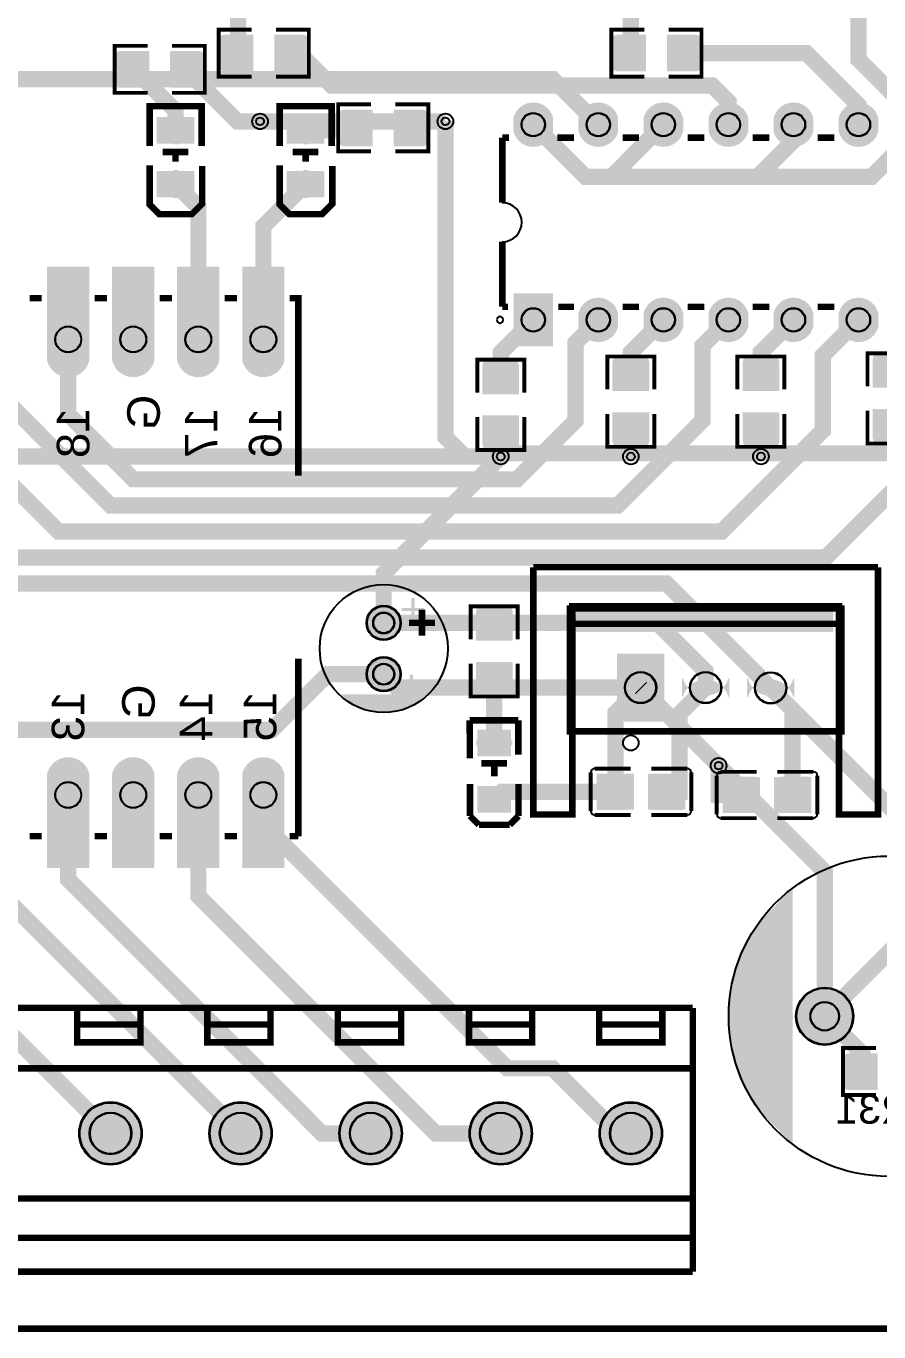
# Model space of a CAD drawing. Extents: x 165 to 5832, y -705 to 3005.
# Drawn here: x 3570 to 4881, y -705 to 1301 of the extents above; entities that cross this region are included whole.
import ezdxf

# ---------------------------------------------------------------- set-up
doc = ezdxf.new("R2010")
doc.units = 9
for name, color, linetype, true_color in [('BoardOutLine', 7, 'Continuous', 0xff00ff), ('BottomLayer', 7, 'Continuous', 0x0000ff), ('BottomPasteMaskLayer', 7, 'Continuous', 0x800000), ('BottomSilkLayer', 7, 'Continuous', 0x66cc33), ('BottomSolderMaskLayer', 7, 'Continuous', 0xaa00ff), ('Document', 7, 'Continuous', 0xffffff), ('Hole', 7, 'Continuous', 0x222222), ('Multi-Layer', 7, 'Continuous', 0xc0c0c0), ('TopLayer', 7, 'Continuous', 0xff0000), ('TopPasteMaskLayer', 7, 'Continuous', 0x808080), ('TopSilkLayer', 7, 'Continuous', 0xffcc00), ('TopSolderMaskLayer', 7, 'Continuous', 0x800080)]:
    doc.layers.add(name, color=color, linetype=linetype, true_color=true_color)
doc.styles.get("Standard").update_dxf_attribs({"font": 'arial.ttf'})

msp = doc.modelspace()

# ---------------------------------------------------------------- hatches: boundary and pattern name
at = {"layer": 'BottomLayer'}
msp.add_hatch(color=256, dxfattribs=at).paths.add_polyline_path([(4878.6, -332.1), (4878.6, -277.9), (4834, -277.9), (4834, -332.1)])
at = {"layer": 'BottomPasteMaskLayer'}
msp.add_hatch(color=256, dxfattribs=at).paths.add_polyline_path([(4877.9, -330.2), (4877.9, -313.7), (4860.4, -313.7), (4860.4, -295.9), (4877.7, -295.9), (4877.9, -279.8), (4875.9, -277.8), (4830.7, -277.8), (4828.7, -279.8), (4828.7, -330.2), (4830.7, -332.2), (4875.9, -332.2)])
at = {"layer": 'BottomSolderMaskLayer'}
for points in [[(4380.5, 1139.8, -0.785398), (4319.5, 1139.8), (4319.5, 1160.2, -0.785398), (4380.5, 1160.2)], [(4480.5, 1139.8, -0.785398), (4419.5, 1139.8), (4419.5, 1160.2, -0.785398), (4480.5, 1160.2)], [(4580.5, 1139.8, -0.785398), (4519.5, 1139.8), (4519.5, 1160.2, -0.785398), (4580.5, 1160.2)], [(4680.5, 1139.8, -0.785398), (4619.5, 1139.8), (4619.5, 1160.2, -0.785398), (4680.5, 1160.2)], [(4780.5, 1139.8, -0.785398), (4719.5, 1139.8), (4719.5, 1160.2, -0.785398), (4780.5, 1160.2)], [(4880.5, 1139.8, -0.785398), (4819.5, 1139.8), (4819.5, 1160.2, -0.785398), (4880.5, 1160.2)], [(4319.7, 809.3), (4319.7, 890.7), (4380.3, 890.7), (4380.3, 809.3)], [(4480.5, 839.8, -0.785398), (4419.5, 839.8), (4419.5, 860.2, -0.785398), (4480.5, 860.2)], [(4580.5, 839.8, -0.785398), (4519.5, 839.8), (4519.5, 860.2, -0.785398), (4580.5, 860.2)], [(4680.5, 839.8, -0.785398), (4619.5, 839.8), (4619.5, 860.2, -0.785398), (4680.5, 860.2)], [(4780.5, 839.8, -0.785398), (4719.5, 839.8), (4719.5, 860.2, -0.785398), (4780.5, 860.2)], [(4880.5, 839.8, -0.785398), (4819.5, 839.8), (4819.5, 860.2, -0.785398), (4880.5, 860.2)], [(3667.5, 787.5, -0.785398), (3602.5, 787.5), (3602.5, 852.5, -0.785398), (3667.5, 852.5)], [(3767.5, 787.5, -0.785398), (3702.5, 787.5), (3702.5, 852.5, -0.785398), (3767.5, 852.5)], [(3867.5, 787.5, -0.785398), (3802.5, 787.5), (3802.5, 852.5, -0.785398), (3867.5, 852.5)], [(3967.5, 787.5, -0.785398), (3902.5, 787.5), (3902.5, 852.5, -0.785398), (3967.5, 852.5)], [(4093.4, 384.4, 1), (4146.6, 384.4, 1)], [(4093.4, 305.6, 1), (4146.6, 305.6, 1)], [(4478.6, 337.2), (4551.4, 337.2), (4551.4, 232.8), (4478.6, 232.8)], [(4651.4, 301.1, -0.785398), (4578.6, 301.1), (4578.6, 268.9, -0.785398), (4651.4, 268.9)], [(4751.4, 300.7, -0.785398), (4678.6, 300.7), (4678.6, 268.6, -0.785398), (4751.4, 268.6)], [(3667.5, 87.5, -0.785398), (3602.5, 87.5), (3602.5, 152.5, -0.785398), (3667.5, 152.5)], [(3767.5, 87.5, -0.785398), (3702.5, 87.5), (3702.5, 152.5, -0.785398), (3767.5, 152.5)], [(3867.5, 87.5, -0.785398), (3802.5, 87.5), (3802.5, 152.5, -0.785398), (3867.5, 152.5)], [(3967.5, 87.5, -0.785398), (3902.5, 87.5), (3902.5, 152.5, -0.785398), (3967.5, 152.5)], [(4753.9, -220, 1), (4842.4, -220, 1)], [(4879.6, -333.1), (4879.6, -276.9), (4833, -276.9), (4833, -333.1)], [(3651.8, -400, 1), (3748.2, -400, 1)], [(3851.8, -400, 1), (3948.2, -400, 1)], [(4051.8, -400, 1), (4148.2, -400, 1)], [(4251.8, -400, 1), (4348.2, -400, 1)], [(4451.8, -400, 1), (4548.2, -400, 1)]]:
    msp.add_hatch(color=256, dxfattribs=at).paths.add_polyline_path(points)
at = {"layer": 'Document'}
for points in [[(3821.9, 1137), (3778.6, 1137), (3778.6, 1144.9), (3821.9, 1144.9)], [(3797.7, 1119.5), (3797.7, 1162.8), (3805.5, 1162.8), (3805.5, 1119.5)], [(4021.9, 1137), (3978.6, 1137), (3978.6, 1144.9), (4021.9, 1144.9)], [(3997.7, 1119.5), (3997.7, 1162.8), (4005.5, 1162.8), (4005.5, 1119.5)], [(3804.3, 1080.5), (3804.3, 1037.2), (3796.4, 1037.2), (3796.4, 1080.5)], [(4004.3, 1080.5), (4004.3, 1037.2), (3996.4, 1037.2), (3996.4, 1080.5)], [(4167.5, 422.5), (4167.5, 387.5), (4162.5, 387.5), (4162.5, 422.5)], [(4147.5, 407.5), (4182.5, 407.5), (4182.5, 402.5), (4147.5, 402.5)], [(4415.8, 403.3), (4415.8, 370.2), (4811.5, 370.2), (4811.5, 403.3)], [(4165, 305), (4165, 270), (4160, 270), (4160, 305)], [(4293.7, 181.7), (4293.7, 221.1), (4287.8, 221.1), (4287.8, 181.7)], [(4262.5, 196.1), (4262.5, 203.9), (4317.6, 203.9), (4317.6, 196.1)], [(4290, 93.7), (4290, 133.1), (4284.1, 133.1), (4284.1, 93.7)]]:
    msp.add_hatch(color=256, dxfattribs=at).paths.add_polyline_path(points)
at = {"layer": 'Multi-Layer'}
for points in [[(4379.5, 1140.2, -0.785398), (4320.5, 1140.2), (4320.5, 1159.8, -0.785398), (4379.5, 1159.8)], [(4479.5, 1140.2, -0.785398), (4420.5, 1140.2), (4420.5, 1159.8, -0.785398), (4479.5, 1159.8)], [(4579.5, 1140.2, -0.785398), (4520.5, 1140.2), (4520.5, 1159.8, -0.785398), (4579.5, 1159.8)], [(4679.5, 1140.2, -0.785398), (4620.5, 1140.2), (4620.5, 1159.8, -0.785398), (4679.5, 1159.8)], [(4779.5, 1140.2, -0.785398), (4720.5, 1140.2), (4720.5, 1159.8, -0.785398), (4779.5, 1159.8)], [(4879.5, 1140.2, -0.785398), (4820.5, 1140.2), (4820.5, 1159.8, -0.785398), (4879.5, 1159.8)], [(4320.5, 810.6), (4320.5, 889.4), (4379.5, 889.4), (4379.5, 810.6)], [(4479.5, 840.2, -0.785398), (4420.5, 840.2), (4420.5, 859.8, -0.785398), (4479.5, 859.8)], [(4579.5, 840.2, -0.785398), (4520.5, 840.2), (4520.5, 859.8, -0.785398), (4579.5, 859.8)], [(4679.5, 840.2, -0.785398), (4620.5, 840.2), (4620.5, 859.8, -0.785398), (4679.5, 859.8)], [(4779.5, 840.2, -0.785398), (4720.5, 840.2), (4720.5, 859.8, -0.785398), (4779.5, 859.8)], [(4879.5, 840.2, -0.785398), (4820.5, 840.2), (4820.5, 859.8, -0.785398), (4879.5, 859.8)], [(3666.5, 788.5, -0.785398), (3603.5, 788.5), (3603.5, 851.5, -0.785398), (3666.5, 851.5)], [(3766.5, 788.5, -0.785398), (3703.5, 788.5), (3703.5, 851.5, -0.785398), (3766.5, 851.5)], [(3866.5, 788.5, -0.785398), (3803.5, 788.5), (3803.5, 851.5, -0.785398), (3866.5, 851.5)], [(3966.5, 788.5, -0.785398), (3903.5, 788.5), (3903.5, 851.5, -0.785398), (3966.5, 851.5)], [(4094.4, 384.4, 1), (4145.6, 384.4, 1)], [(4094.4, 305.6, 1), (4145.6, 305.6, 1)], [(4479.6, 336.2), (4550.4, 336.2), (4550.4, 233.8), (4479.6, 233.8)], [(4650.4, 300.7, -0.785398), (4579.6, 300.7), (4579.6, 269.3, -0.785398), (4650.4, 269.3)], [(4750.4, 300.4, -0.785398), (4679.6, 300.4), (4679.6, 268.9, -0.785398), (4750.4, 268.9)], [(3666.5, 88.5, -0.785398), (3603.5, 88.5), (3603.5, 151.5, -0.785398), (3666.5, 151.5)], [(3766.5, 88.5, -0.785398), (3703.5, 88.5), (3703.5, 151.5, -0.785398), (3766.5, 151.5)], [(3866.5, 88.5, -0.785398), (3803.5, 88.5), (3803.5, 151.5, -0.785398), (3866.5, 151.5)], [(3966.5, 88.5, -0.785398), (3903.5, 88.5), (3903.5, 151.5, -0.785398), (3966.5, 151.5)], [(4754.8, -220, 1), (4841.5, -220, 1)], [(3652.8, -400, 1), (3747.2, -400, 1)], [(3852.8, -400, 1), (3947.2, -400, 1)], [(4052.8, -400, 1), (4147.2, -400, 1)], [(4252.8, -400, 1), (4347.2, -400, 1)], [(4452.8, -400, 1), (4547.2, -400, 1)]]:
    msp.add_hatch(color=256, dxfattribs=at).paths.add_polyline_path(points)
at = {"layer": 'TopLayer'}
for points in [[(3918.6, 1287.1), (3918.6, 1232.9), (3874, 1232.9), (3874, 1287.1)], [(3952.7, 1287.1), (3952.7, 1232.9), (3997.3, 1232.9), (3997.3, 1287.1)], [(4522.3, 1287.1), (4522.3, 1232.9), (4477.7, 1232.9), (4477.7, 1287.1)], [(4556.4, 1287.1), (4556.4, 1232.9), (4601, 1232.9), (4601, 1287.1)], [(3758.6, 1207.9), (3758.6, 1262.1), (3714, 1262.1), (3714, 1207.9)], [(3792.7, 1207.9), (3792.7, 1262.1), (3837.3, 1262.1), (3837.3, 1207.9)], [(4102.3, 1117.9), (4102.3, 1172.1), (4057.7, 1172.1), (4057.7, 1117.9)], [(4136.4, 1117.9), (4136.4, 1172.1), (4181, 1172.1), (4181, 1117.9)], [(3827.6, 1161), (3827.6, 1121.7), (3772.4, 1121.7), (3772.4, 1161)], [(4027.6, 1161), (4027.6, 1121.7), (3972.4, 1121.7), (3972.4, 1161)], [(3827.6, 1078.3), (3827.6, 1039), (3772.4, 1039), (3772.4, 1078.3)], [(4027.6, 1078.3), (4027.6, 1039), (3972.4, 1039), (3972.4, 1078.3)], [(3603.5, 802), (3603.5, 928), (3666.5, 928), (3666.5, 802)], [(3703.5, 802), (3703.5, 928), (3766.5, 928), (3766.5, 802)], [(3803.5, 802), (3803.5, 928), (3866.5, 928), (3866.5, 802)], [(3903.5, 802), (3903.5, 928), (3966.5, 928), (3966.5, 802)], [(4527.1, 741.4), (4472.9, 741.4), (4472.9, 786), (4527.1, 786)], [(4727.1, 741.4), (4672.9, 741.4), (4672.9, 786), (4727.1, 786)], [(4927.1, 746.4), (4872.9, 746.4), (4872.9, 791), (4927.1, 791)], [(4327.1, 736.4), (4272.9, 736.4), (4272.9, 781), (4327.1, 781)], [(4327.1, 702.3), (4272.9, 702.3), (4272.9, 657.7), (4327.1, 657.7)], [(4527.1, 707.3), (4472.9, 707.3), (4472.9, 662.7), (4527.1, 662.7)], [(4727.1, 707.3), (4672.9, 707.3), (4672.9, 662.7), (4727.1, 662.7)], [(4927.1, 712.3), (4872.9, 712.3), (4872.9, 667.7), (4927.1, 667.7)], [(4317.1, 357.7), (4262.9, 357.7), (4262.9, 402.3), (4317.1, 402.3)], [(4317.1, 323.6), (4262.9, 323.6), (4262.9, 279), (4317.1, 279)], [(4314.6, 219.7), (4314.6, 180.3), (4265.4, 180.3), (4265.4, 219.7)], [(4504, 151.6), (4504, 98.4), (4448.5, 98.4), (4448.5, 151.6)], [(4527.2, 151.6), (4527.2, 98.4), (4582.8, 98.4), (4582.8, 151.6)], [(4697.8, 93.4), (4697.8, 146.6), (4642.2, 146.6), (4642.2, 93.4)], [(4721, 93.4), (4721, 146.6), (4776.5, 146.6), (4776.5, 93.4)], [(3603.5, 12), (3603.5, 138), (3666.5, 138), (3666.5, 12)], [(3703.5, 12), (3703.5, 138), (3766.5, 138), (3766.5, 12)], [(3803.5, 12), (3803.5, 138), (3866.5, 138), (3866.5, 12)], [(3903.5, 12), (3903.5, 138), (3966.5, 138), (3966.5, 12)], [(4314.6, 133.1), (4314.6, 93.7), (4265.4, 93.7), (4265.4, 133.1)]]:
    msp.add_hatch(color=256, dxfattribs=at).paths.add_polyline_path(points)
at = {"layer": 'TopPasteMaskLayer'}
for points in [[(3917.9, 1285.2), (3917.9, 1268.7), (3900.4, 1268.7), (3900.4, 1250.9), (3917.7, 1250.9), (3917.9, 1234.8), (3915.9, 1232.8), (3870.7, 1232.8), (3868.7, 1234.8), (3868.7, 1285.2), (3870.7, 1287.2), (3915.9, 1287.2)], [(4002.6, 1285.2), (4002.6, 1234.8), (4000.6, 1232.8), (3955.3, 1232.8), (3953.3, 1234.8), (3953.1, 1250.9), (3970.9, 1250.9), (3970.9, 1268.7), (3953.5, 1268.7), (3953.3, 1285.2), (3955.3, 1287.2), (4000.6, 1287.2)], [(4521.7, 1285.2), (4521.7, 1268.7), (4504.1, 1268.7), (4504.1, 1250.9), (4521.5, 1250.9), (4521.7, 1234.8), (4519.7, 1232.8), (4474.4, 1232.8), (4472.4, 1234.8), (4472.4, 1285.2), (4474.4, 1287.2), (4519.7, 1287.2)], [(4606.3, 1285.2), (4606.3, 1234.8), (4604.3, 1232.8), (4559.1, 1232.8), (4557.1, 1234.8), (4556.9, 1250.9), (4574.6, 1250.9), (4574.6, 1268.7), (4557.3, 1268.7), (4557.1, 1285.2), (4559.1, 1287.2), (4604.3, 1287.2)], [(3708.7, 1209.8), (3708.7, 1260.2), (3710.7, 1262.2), (3755.9, 1262.2), (3757.9, 1260.2), (3758.1, 1244.1), (3740.4, 1244.1), (3740.4, 1226.3), (3757.7, 1226.3), (3757.9, 1209.8), (3755.9, 1207.8), (3710.7, 1207.8)], [(3793.3, 1209.8), (3793.3, 1226.3), (3810.9, 1226.3), (3810.9, 1244.1), (3793.5, 1244.1), (3793.3, 1260.2), (3795.3, 1262.2), (3840.6, 1262.2), (3842.6, 1260.2), (3842.6, 1209.8), (3840.6, 1207.8), (3795.3, 1207.8)], [(4052.4, 1119.8), (4052.4, 1170.2), (4054.4, 1172.2), (4099.7, 1172.2), (4101.7, 1170.2), (4101.9, 1154.1), (4084.1, 1154.1), (4084.1, 1136.3), (4101.5, 1136.3), (4101.7, 1119.8), (4099.7, 1117.8), (4054.4, 1117.8)], [(4137.1, 1119.8), (4137.1, 1136.3), (4154.6, 1136.3), (4154.6, 1154.1), (4137.3, 1154.1), (4137.1, 1170.2), (4139.1, 1172.2), (4184.3, 1172.2), (4186.3, 1170.2), (4186.3, 1119.8), (4184.3, 1117.8), (4139.1, 1117.8)], [(3827.6, 1161), (3827.6, 1121.7), (3772.4, 1121.7), (3772.4, 1161)], [(4027.6, 1161), (4027.6, 1121.7), (3972.4, 1121.7), (3972.4, 1161)], [(3827.6, 1078.3), (3827.6, 1039), (3772.4, 1039), (3772.4, 1078.3)], [(4027.6, 1078.3), (4027.6, 1039), (3972.4, 1039), (3972.4, 1078.3)], [(3603.5, 802), (3603.5, 928), (3666.5, 928), (3666.5, 802)], [(3703.5, 802), (3703.5, 928), (3766.5, 928), (3766.5, 802)], [(3803.5, 802), (3803.5, 928), (3866.5, 928), (3866.5, 802)], [(3903.5, 802), (3903.5, 928), (3966.5, 928), (3966.5, 802)], [(4325.2, 737.1), (4308.7, 737.1), (4308.7, 754.6), (4290.9, 754.6), (4290.9, 737.3), (4274.8, 737.1), (4272.8, 739.1), (4272.8, 784.3), (4274.8, 786.3), (4325.2, 786.3), (4327.2, 784.3), (4327.2, 739.1)], [(4525.2, 742.1), (4508.7, 742.1), (4508.7, 759.6), (4490.9, 759.6), (4490.9, 742.3), (4474.8, 742.1), (4472.8, 744.1), (4472.8, 789.3), (4474.8, 791.3), (4525.2, 791.3), (4527.2, 789.3), (4527.2, 744.1)], [(4725.2, 742.1), (4708.7, 742.1), (4708.7, 759.6), (4690.9, 759.6), (4690.9, 742.3), (4674.8, 742.1), (4672.8, 744.1), (4672.8, 789.3), (4674.8, 791.3), (4725.2, 791.3), (4727.2, 789.3), (4727.2, 744.1)], [(4925.2, 747.1), (4908.7, 747.1), (4908.7, 764.6), (4890.9, 764.6), (4890.9, 747.3), (4874.8, 747.1), (4872.8, 749.1), (4872.8, 794.3), (4874.8, 796.3), (4925.2, 796.3), (4927.2, 794.3), (4927.2, 749.1)], [(4525.2, 657.4), (4474.8, 657.4), (4472.8, 659.4), (4472.8, 704.7), (4474.8, 706.7), (4490.9, 706.9), (4490.9, 689.1), (4508.7, 689.1), (4508.7, 706.5), (4525.2, 706.7), (4527.2, 704.7), (4527.2, 659.4)], [(4725.2, 657.4), (4674.8, 657.4), (4672.8, 659.4), (4672.8, 704.7), (4674.8, 706.7), (4690.9, 706.9), (4690.9, 689.1), (4708.7, 689.1), (4708.7, 706.5), (4725.2, 706.7), (4727.2, 704.7), (4727.2, 659.4)], [(4925.2, 662.4), (4874.8, 662.4), (4872.8, 664.4), (4872.8, 709.7), (4874.8, 711.7), (4890.9, 711.9), (4890.9, 694.1), (4908.7, 694.1), (4908.7, 711.5), (4925.2, 711.7), (4927.2, 709.7), (4927.2, 664.4)], [(4325.2, 652.4), (4274.8, 652.4), (4272.8, 654.4), (4272.8, 699.7), (4274.8, 701.7), (4290.9, 701.9), (4290.9, 684.1), (4308.7, 684.1), (4308.7, 701.5), (4325.2, 701.7), (4327.2, 699.7), (4327.2, 654.4)], [(4315.2, 358.3), (4298.7, 358.3), (4298.7, 375.9), (4280.9, 375.9), (4280.9, 358.5), (4264.8, 358.3), (4262.8, 360.3), (4262.8, 405.6), (4264.8, 407.6), (4315.2, 407.6), (4317.2, 405.6), (4317.2, 360.3)], [(4315.2, 273.7), (4264.8, 273.7), (4262.8, 275.7), (4262.8, 320.9), (4264.8, 322.9), (4280.9, 323.1), (4280.9, 305.4), (4298.7, 305.4), (4298.7, 322.7), (4315.2, 322.9), (4317.2, 320.9), (4317.2, 275.7)], [(4314.6, 219.7), (4314.6, 180.3), (4265.4, 180.3), (4265.4, 219.7)], [(4496.9, 149.4), (4496.9, 132.9), (4479.4, 132.9), (4479.4, 115.2), (4496.7, 115.2), (4496.9, 99), (4495, 97), (4449.7, 97), (4447.7, 99), (4447.7, 149.4), (4449.7, 151.4), (4495, 151.4)], [(4581.6, 149.4), (4581.6, 99), (4579.6, 97), (4534.3, 97), (4532.4, 99), (4532.2, 115.2), (4549.9, 115.2), (4549.9, 132.9), (4532.6, 132.9), (4532.4, 149.4), (4534.3, 151.4), (4579.6, 151.4)], [(4643.4, 95.6), (4643.4, 146), (4645.4, 148), (4690.7, 148), (4692.6, 146), (4692.8, 129.8), (4675.1, 129.8), (4675.1, 112.1), (4692.4, 112.1), (4692.6, 95.6), (4690.7, 93.6), (4645.4, 93.6)], [(4728.1, 95.6), (4728.1, 112.1), (4745.6, 112.1), (4745.6, 129.8), (4728.3, 129.8), (4728.1, 146), (4730, 148), (4775.3, 148), (4777.3, 146), (4777.3, 95.6), (4775.3, 93.6), (4730, 93.6)], [(3603.5, 12), (3603.5, 138), (3666.5, 138), (3666.5, 12)], [(3703.5, 12), (3703.5, 138), (3766.5, 138), (3766.5, 12)], [(3803.5, 12), (3803.5, 138), (3866.5, 138), (3866.5, 12)], [(3903.5, 12), (3903.5, 138), (3966.5, 138), (3966.5, 12)], [(4314.6, 133.1), (4314.6, 93.7), (4265.4, 93.7), (4265.4, 133.1)]]:
    msp.add_hatch(color=256, dxfattribs=at).paths.add_polyline_path(points)
at = {"layer": 'TopSilkLayer'}
for points in [[(4185, 274.4), (4183.1, 272.5), (4181.2, 270.6), (4179.2, 268.8), (4177.1, 267.1), (4175, 265.4), (4172.9, 263.8), (4170.7, 262.2), (4168.4, 260.7), (4166.1, 259.3), (4163.8, 258), (4161.4, 256.7), (4159, 255.5), (4156.6, 254.4), (4154.1, 253.3), (4151.6, 252.3), (4149.1, 251.4), (4146.5, 250.6), (4143.9, 249.8), (4141.3, 249.1), (4138.7, 248.5), (4136.1, 248), (4133.4, 247.6), (4130.7, 247.2), (4128.1, 246.9), (4125.4, 246.7), (4122.7, 246.6), (4120, 246.6), (4117.3, 246.6), (4114.6, 246.7), (4111.9, 246.9), (4109.3, 247.2), (4106.6, 247.6), (4103.9, 248), (4101.3, 248.5), (4098.7, 249.1), (4096.1, 249.8), (4093.5, 250.6), (4090.9, 251.4), (4088.4, 252.3), (4085.9, 253.3), (4083.4, 254.4), (4081, 255.5), (4078.6, 256.7), (4076.2, 258), (4073.9, 259.3), (4071.6, 260.7), (4069.3, 262.2), (4067.1, 263.8), (4065, 265.4), (4062.9, 267.1), (4060.8, 268.8), (4058.8, 270.6), (4056.9, 272.5), (4055, 274.4)], [(4748.9, -416.8), (4748.9, -23.2), (4720.1, -52), (4717, -55.1), (4713.9, -58.4), (4711, -61.7), (4708, -65), (4705.2, -68.4), (4702.4, -71.8), (4699.6, -75.3), (4696.9, -78.9), (4694.3, -82.5), (4691.8, -86.1), (4689.3, -89.8), (4686.9, -93.6), (4684.6, -97.4), (4682.4, -101.2), (4680.2, -105.1), (4678.1, -109), (4676, -112.9), (4674, -116.9), (4672.2, -120.9), (4670.3, -125), (4668.6, -129.1), (4666.9, -133.2), (4665.4, -137.3), (4663.9, -141.5), (4662.4, -145.7), (4661.1, -150), (4659.8, -154.2), (4658.6, -158.5), (4657.5, -162.8), (4656.5, -167.1), (4655.5, -171.5), (4654.7, -175.8), (4653.9, -180.2), (4653.2, -184.6), (4652.5, -189), (4652, -193.4), (4651.6, -197.8), (4651.2, -202.2), (4650.9, -206.7), (4650.7, -211.1), (4650.6, -215.6), (4650.5, -220), (4650.6, -224.4), (4650.7, -228.9), (4650.9, -233.3), (4651.2, -237.8), (4651.6, -242.2), (4652, -246.6), (4652.5, -251), (4653.2, -255.4), (4653.9, -259.8), (4654.7, -264.2), (4655.5, -268.5), (4656.5, -272.9), (4657.5, -277.2), (4658.6, -281.5), (4659.8, -285.8), (4661.1, -290), (4662.4, -294.3), (4663.9, -298.5), (4665.4, -302.7), (4666.9, -306.8), (4668.6, -310.9), (4670.3, -315), (4672.2, -319.1), (4674, -323.1), (4676, -327.1), (4678.1, -331), (4680.2, -334.9), (4682.4, -338.8), (4684.6, -342.6), (4686.9, -346.4), (4689.3, -350.2), (4691.8, -353.9), (4694.3, -357.5), (4696.9, -361.1), (4699.6, -364.7), (4702.4, -368.2), (4705.2, -371.6), (4708, -375), (4711, -378.3), (4713.9, -381.6), (4717, -384.9), (4720.1, -388), (4748.9, -416.8)]]:
    msp.add_hatch(color=256, dxfattribs=at).paths.add_polyline_path(points)
at = {"layer": 'TopSolderMaskLayer'}
for points in [[(3919.6, 1288.1), (3919.6, 1231.9), (3873, 1231.9), (3873, 1288.1)], [(3951.7, 1288.1), (3951.7, 1231.9), (3998.3, 1231.9), (3998.3, 1288.1)], [(4523.3, 1288.1), (4523.3, 1231.9), (4476.7, 1231.9), (4476.7, 1288.1)], [(4555.4, 1288.1), (4555.4, 1231.9), (4602, 1231.9), (4602, 1288.1)], [(3759.6, 1206.9), (3759.6, 1263.1), (3713, 1263.1), (3713, 1206.9)], [(3791.7, 1206.9), (3791.7, 1263.1), (3838.3, 1263.1), (3838.3, 1206.9)], [(4380.5, 1139.8, -0.785398), (4319.5, 1139.8), (4319.5, 1160.2, -0.785398), (4380.5, 1160.2)], [(4480.5, 1139.8, -0.785398), (4419.5, 1139.8), (4419.5, 1160.2, -0.785398), (4480.5, 1160.2)], [(4580.5, 1139.8, -0.785398), (4519.5, 1139.8), (4519.5, 1160.2, -0.785398), (4580.5, 1160.2)], [(4680.5, 1139.8, -0.785398), (4619.5, 1139.8), (4619.5, 1160.2, -0.785398), (4680.5, 1160.2)], [(4780.5, 1139.8, -0.785398), (4719.5, 1139.8), (4719.5, 1160.2, -0.785398), (4780.5, 1160.2)], [(4880.5, 1139.8, -0.785398), (4819.5, 1139.8), (4819.5, 1160.2, -0.785398), (4880.5, 1160.2)], [(4103.3, 1116.9), (4103.3, 1173.1), (4056.7, 1173.1), (4056.7, 1116.9)], [(4135.4, 1116.9), (4135.4, 1173.1), (4182, 1173.1), (4182, 1116.9)], [(3828.9, 1161.7), (3828.9, 1121), (3771.1, 1121), (3771.1, 1161.7)], [(4028.9, 1161.7), (4028.9, 1121), (3971.1, 1121), (3971.1, 1161.7)], [(3828.9, 1079), (3828.9, 1038.3), (3771.1, 1038.3), (3771.1, 1079)], [(4028.9, 1079), (4028.9, 1038.3), (3971.1, 1038.3), (3971.1, 1079)], [(3602.5, 798), (3602.5, 932), (3667.5, 932), (3667.5, 798)], [(3702.5, 798), (3702.5, 932), (3767.5, 932), (3767.5, 798)], [(3802.5, 798), (3802.5, 932), (3867.5, 932), (3867.5, 798)], [(3902.5, 798), (3902.5, 932), (3967.5, 932), (3967.5, 798)], [(4319.7, 809.3), (4319.7, 890.7), (4380.3, 890.7), (4380.3, 809.3)], [(4480.5, 839.8, -0.785398), (4419.5, 839.8), (4419.5, 860.2, -0.785398), (4480.5, 860.2)], [(4580.5, 839.8, -0.785398), (4519.5, 839.8), (4519.5, 860.2, -0.785398), (4580.5, 860.2)], [(4680.5, 839.8, -0.785398), (4619.5, 839.8), (4619.5, 860.2, -0.785398), (4680.5, 860.2)], [(4780.5, 839.8, -0.785398), (4719.5, 839.8), (4719.5, 860.2, -0.785398), (4780.5, 860.2)], [(4880.5, 839.8, -0.785398), (4819.5, 839.8), (4819.5, 860.2, -0.785398), (4880.5, 860.2)], [(3667.5, 787.5, -0.785398), (3602.5, 787.5), (3602.5, 852.5, -0.785398), (3667.5, 852.5)], [(3767.5, 787.5, -0.785398), (3702.5, 787.5), (3702.5, 852.5, -0.785398), (3767.5, 852.5)], [(3867.5, 787.5, -0.785398), (3802.5, 787.5), (3802.5, 852.5, -0.785398), (3867.5, 852.5)], [(3967.5, 787.5, -0.785398), (3902.5, 787.5), (3902.5, 852.5, -0.785398), (3967.5, 852.5)], [(4528.3, 740.6), (4471.7, 740.6), (4471.7, 786.9), (4528.3, 786.9)], [(4728.3, 740.6), (4671.7, 740.6), (4671.7, 786.9), (4728.3, 786.9)], [(4928.3, 745.6), (4871.7, 745.6), (4871.7, 791.9), (4928.3, 791.9)], [(4328.3, 735.6), (4271.7, 735.6), (4271.7, 781.9), (4328.3, 781.9)], [(4328.3, 703.1), (4271.7, 703.1), (4271.7, 656.9), (4328.3, 656.9)], [(4528.3, 708.1), (4471.7, 708.1), (4471.7, 661.9), (4528.3, 661.9)], [(4728.3, 708.1), (4671.7, 708.1), (4671.7, 661.9), (4728.3, 661.9)], [(4928.3, 713.1), (4871.7, 713.1), (4871.7, 666.9), (4928.3, 666.9)], [(4093.4, 384.4, 1), (4146.6, 384.4, 1)], [(4318.3, 356.9), (4261.7, 356.9), (4261.7, 403.1), (4318.3, 403.1)], [(4093.4, 305.6, 1), (4146.6, 305.6, 1)], [(4318.3, 324.4), (4261.7, 324.4), (4261.7, 278.1), (4318.3, 278.1)], [(4478.6, 337.2), (4551.4, 337.2), (4551.4, 232.8), (4478.6, 232.8)], [(4651.4, 301.1, -0.785398), (4578.6, 301.1), (4578.6, 268.9, -0.785398), (4651.4, 268.9)], [(4751.4, 300.7, -0.785398), (4678.6, 300.7), (4678.6, 268.6, -0.785398), (4751.4, 268.6)], [(4315.9, 220.5), (4315.9, 179.5), (4264.2, 179.5), (4264.2, 220.5)], [(3667.5, 87.5, -0.785398), (3602.5, 87.5), (3602.5, 152.5, -0.785398), (3667.5, 152.5)], [(3767.5, 87.5, -0.785398), (3702.5, 87.5), (3702.5, 152.5, -0.785398), (3767.5, 152.5)], [(3867.5, 87.5, -0.785398), (3802.5, 87.5), (3802.5, 152.5, -0.785398), (3867.5, 152.5)], [(3967.5, 87.5, -0.785398), (3902.5, 87.5), (3902.5, 152.5, -0.785398), (3967.5, 152.5)], [(3602.5, 8), (3602.5, 142), (3667.5, 142), (3667.5, 8)], [(3702.5, 8), (3702.5, 142), (3767.5, 142), (3767.5, 8)], [(3802.5, 8), (3802.5, 142), (3867.5, 142), (3867.5, 8)], [(3902.5, 8), (3902.5, 142), (3967.5, 142), (3967.5, 8)], [(4505, 152.6), (4505, 97.4), (4447.5, 97.4), (4447.5, 152.6)], [(4526.2, 152.6), (4526.2, 97.4), (4583.8, 97.4), (4583.8, 152.6)], [(4698.8, 92.4), (4698.8, 147.6), (4641.2, 147.6), (4641.2, 92.4)], [(4720, 92.4), (4720, 147.6), (4777.5, 147.6), (4777.5, 92.4)], [(4315.9, 133.9), (4315.9, 92.9), (4264.2, 92.9), (4264.2, 133.9)], [(4753.9, -220, 1), (4842.4, -220, 1)], [(3651.8, -400, 1), (3748.2, -400, 1)], [(3851.8, -400, 1), (3948.2, -400, 1)], [(4051.8, -400, 1), (4148.2, -400, 1)], [(4251.8, -400, 1), (4348.2, -400, 1)], [(4451.8, -400, 1), (4548.2, -400, 1)]]:
    msp.add_hatch(color=256, dxfattribs=at).paths.add_polyline_path(points)

# ---------------------------------------------------------------- linework, layer by layer
at = {"layer": 'BoardOutLine', "const_width": 10}
msp.add_lwpolyline([(170, 2687.1), (170, 2995), (5660, 2995), (5660, -700), (170, -700), (170, 2687.1)], close=True, dxfattribs=at)
at = {"layer": 'BottomLayer', "const_width": 25}
for points in [[(3515, 1220), (4380, 1220), (4450, 1150)], [(3930, 1155), (4215, 1155)], [(800, 640), (4300, 640)], [(4120, 384.4), (4120, 460), (4300, 640)], [(4300, 640), (4305, 645), (4900, 645)], [(1220, 310), (1310, 220), (3948.7, 220), (4034.3, 305.6), (4120, 305.6)], [(4120, 305.6), (4140.6, 285), (4515, 285)], [(4515, 285), (4798.1, 1.8), (4798.1, -220)], [(5380, -80), (4938.1, -80), (4798.1, -220)], [(4798.1, -220), (4856.3, -278.1), (4856.3, -305)]]:
    msp.add_lwpolyline(points, dxfattribs=at)
at = {"layer": 'BottomSilkLayer', "const_width": 6}
msp.add_lwpolyline([(4876.9, -341.1), (4826.3, -341.1), (4826.3, -268.9), (4876.9, -268.9)], dxfattribs=at)
at = {"layer": 'BottomSolderMaskLayer'}
for centre, radius in [((4350, 1150), 18.2), ((4450, 1150), 18.2), ((4550, 1150), 18.2), ((4650, 1150), 18.2), ((4750, 1150), 18.2), ((4850, 1150), 18.2), ((4350, 850), 18.2), ((4450, 850), 18.2), ((4550, 850), 18.2), ((4650, 850), 18.2), ((4750, 850), 18.2), ((4850, 850), 18.2), ((3635, 820), 20), ((3735, 820), 20), ((3835, 820), 20), ((3935, 820), 20), ((4120, 384.4), 26.6), ((4120, 384.4), 16.4), ((4120, 305.6), 26.6), ((4120, 305.6), 16.4), ((4515, 285), 24.3), ((4615, 285), 24.3), ((4715, 284.6), 24.3), ((3635, 120), 20), ((3735, 120), 20), ((3835, 120), 20), ((3935, 120), 20), ((4798.1, -220), 44.3), ((4798.1, -220), 22.1), ((3700, -400), 48.2), ((3900, -400), 48.2), ((4100, -400), 48.2), ((4300, -400), 48.2), ((4500, -400), 48.2), ((3700, -400), 32.2), ((3900, -400), 32.2), ((4100, -400), 32.2), ((4300, -400), 32.2), ((4500, -400), 32.2)]:
    msp.add_circle(centre, radius, dxfattribs=at)
at = {"layer": 'Document'}
msp.add_circle((4500, 200), 11.8, dxfattribs=at)
at = {"layer": 'Hole'}
for centre in [(3930, 1155), (4215, 1155), (4300, 640), (4500, 640), (4700, 640), (4635, 165)]:
    msp.add_circle(centre, 6, dxfattribs=at)
at = {"layer": 'Multi-Layer'}
for centre, radius in [((3930, 1155), 12), ((4215, 1155), 12), ((4350, 1150), 17.7), ((4450, 1150), 17.7), ((4550, 1150), 17.7), ((4650, 1150), 17.7), ((4750, 1150), 17.7), ((4850, 1150), 17.7), ((4350, 850), 17.7), ((4450, 850), 17.7), ((4550, 850), 17.7), ((4650, 850), 17.7), ((4750, 850), 17.7), ((4850, 850), 17.7), ((3635, 820), 19.7), ((3735, 820), 19.7), ((3835, 820), 19.7), ((3935, 820), 19.7), ((4300, 640), 12), ((4500, 640), 12), ((4700, 640), 12), ((4120, 384.4), 25.6), ((4120, 384.4), 15.7), ((4120, 305.6), 25.6), ((4120, 305.6), 15.7), ((4515, 285), 23.6), ((4615, 285), 23.6), ((4715, 284.6), 23.6), ((4635, 165), 12), ((3635, 120), 19.7), ((3735, 120), 19.7), ((3835, 120), 19.7), ((3935, 120), 19.7), ((4798.1, -220), 43.3), ((4798.1, -220), 21.7), ((3700, -400), 47.2), ((3900, -400), 47.2), ((4100, -400), 47.2), ((4300, -400), 47.2), ((4500, -400), 47.2), ((3700, -400), 31.5), ((3900, -400), 31.5), ((4100, -400), 31.5), ((4300, -400), 31.5), ((4500, -400), 31.5)]:
    msp.add_circle(centre, radius, dxfattribs=at)
at = {"layer": 'TopLayer', "const_width": 25}
for points in [[(4950, 1150), (4850, 1250), (4850, 1650)], [(3900, 1355), (3896.3, 1351.3), (3896.3, 1260)], [(4500, 1350), (4500, 1260)], [(3985, 1265), (4040, 1210), (4625, 1210), (4650, 1185), (4650, 1150)], [(4850, 1150), (4850, 1180), (4770, 1260), (4578.7, 1260)], [(3736.3, 1235), (3800, 1171.3), (3800, 1141.4)], [(3815, 1235), (3895, 1155), (3930, 1155)], [(4158.7, 1145), (4168.7, 1155), (4215, 1155)], [(4215, 1155), (4215, 670), (4245, 640), (4300, 640)], [(4080, 1145), (4076.4, 1141.4), (4000, 1141.4)], [(4350, 1150), (4430, 1070), (4695, 1070), (4750, 1125), (4750, 1150)], [(4550, 1150), (4470.3, 1070)], [(4695, 1070), (4870, 1070), (4950, 1150)], [(3800, 1058.6), (3835, 1023.6), (3835, 865)], [(4000, 1058.6), (3935, 993.6), (3935, 865)], [(5050, 850), (4980, 780), (4980, 665), (4800, 485), (3525, 485), (3335, 675), (3335, 820)], [(4850, 850), (4795, 795), (4795, 680), (4640, 525), (3620, 525), (3435, 710), (3435, 820)], [(4650, 850), (4610, 810), (4610, 695), (4480, 565), (3700, 565), (3535, 730), (3535, 820)], [(4450, 850), (4415, 815), (4415, 695), (4325, 605), (3735, 605), (3635, 705), (3635, 820)], [(4350, 850), (4300, 800), (4300, 758.7)], [(4550, 850), (4500, 800), (4500, 763.7)], [(4750, 850), (4700, 800), (4700, 763.7)], [(4300, 640), (4300, 680)], [(4500, 685), (4500, 640)], [(4700, 685), (4700, 640)], [(4715, 284.6), (4554.6, 445), (1655, 445), (1519.6, 309.6), (1420, 309.6)], [(4615, 285), (4615, 310), (4540.6, 384.4), (4120, 384.4)], [(4290, 301.3), (4290, 200)], [(4515, 285), (4476.3, 246.3), (4476.3, 125)], [(4515, 285), (4516.3, 283.7)], [(4615, 285), (4575, 245), (4575, 125), (4555, 125)], [(4715, 284.6), (4748.7, 250.9), (4748.7, 120)], [(4715, 284.6), (4995, 4.6), (4995, -220)], [(4670, 120), (4635, 120), (4635, 165)], [(3435, 120), (3435, -135), (3700, -400)], [(4290, 113.4), (4301.6, 125), (4476.3, 125)], [(3535, 75), (3535, -35), (3900, -400)], [(3635, 75), (3635, -10), (4025, -400), (4100, -400)], [(3835, 75), (3835, -35), (4200, -400), (4300, -400)], [(3935, 75), (4310, -300), (4380, -300), (4480, -400), (4500, -400)]]:
    msp.add_lwpolyline(points, dxfattribs=at)
at = {"layer": 'TopSilkLayer'}
for points, const_width in [([(3916.9, 1296.1), (3866.3, 1296.1), (3866.3, 1223.9), (3916.9, 1223.9)], 6), ([(3954.4, 1296.1), (4005, 1296.1), (4005, 1223.9), (3954.4, 1223.9)], 6), ([(4520.6, 1296.1), (4470, 1296.1), (4470, 1223.9), (4520.6, 1223.9)], 6), ([(4558.1, 1296.1), (4608.7, 1296.1), (4608.7, 1223.9), (4558.1, 1223.9)], 6), ([(3756.9, 1198.9), (3706.3, 1198.9), (3706.3, 1271.1), (3756.9, 1271.1)], 6), ([(3794.4, 1198.9), (3845, 1198.9), (3845, 1271.1), (3794.4, 1271.1)], 6), ([(4100.6, 1108.9), (4050, 1108.9), (4050, 1181.1), (4100.6, 1181.1)], 6), ([(4138.1, 1108.9), (4188.7, 1108.9), (4188.7, 1181.1), (4138.1, 1181.1)], 6), ([(3840.1, 1117.4), (3840.1, 1178.4), (3760.1, 1178.4), (3760.1, 1117.4)], 10), ([(4040.1, 1117.4), (4040.1, 1178.4), (3960.1, 1178.4), (3960.1, 1117.4)], 10), ([(4302.4, 1129.9), (4302.4, 1030)], 10), ([(4302.4, 1129.9), (4312.8, 1129.9)], 10), ([(4387.2, 1129.9), (4412.8, 1129.9)], 10), ([(4487.2, 1129.9), (4512.8, 1129.9)], 10), ([(4587.2, 1129.9), (4612.8, 1129.9)], 10), ([(4687.2, 1129.9), (4712.8, 1129.9)], 10), ([(4787.2, 1129.9), (4812.8, 1129.9)], 10), ([(3780.3, 1107.9), (3819.7, 1107.9)], 10), ([(3800, 1103.9), (3800, 1093.3)], 10), ([(3980.3, 1107.9), (4019.7, 1107.9)], 10), ([(4000, 1103.9), (4000, 1093.3)], 10), ([(3841, 1086.5), (3841, 1028.4), (3825.1, 1012.4), (3775.1, 1012.4), (3760.1, 1027.4), (3760.1, 1087.4)], 10), ([(4041, 1086.5), (4041, 1028.4), (4025.1, 1012.4), (3975.1, 1012.4), (3960.1, 1027.4), (3960.1, 1087.4)], 10), ([(4302.4, 870.1), (4302.4, 970)], 10), ([(3575.6, 883.4), (3594.4, 883.4)], 10), ([(3675.6, 883.4), (3694.4, 883.4)], 10), ([(3775.6, 883.4), (3794.4, 883.4)], 10), ([(3875.6, 883.4), (3894.4, 883.4)], 10), ([(3975.6, 883.4), (3988.9, 883.4), (3988.9, 610.6)], 10), ([(4311.4, 870.1), (4302.4, 870.1)], 10), ([(4412.8, 870.1), (4388.6, 870.1)], 10), ([(4512.8, 870.1), (4487.2, 870.1)], 10), ([(4612.8, 870.1), (4587.2, 870.1)], 10), ([(4712.8, 870.1), (4687.2, 870.1)], 10), ([(4812.8, 870.1), (4787.2, 870.1)], 10), ([(4336.1, 738.1), (4336.1, 788.7), (4263.9, 788.7), (4263.9, 738.1)], 6), ([(4536.1, 743.1), (4536.1, 793.7), (4463.9, 793.7), (4463.9, 743.1)], 6), ([(4736.1, 743.1), (4736.1, 793.7), (4663.9, 793.7), (4663.9, 743.1)], 6), ([(4936.1, 748.1), (4936.1, 798.7), (4863.9, 798.7), (4863.9, 748.1)], 6), ([(4336.1, 700.6), (4336.1, 650), (4263.9, 650), (4263.9, 700.6)], 6), ([(4536.1, 705.6), (4536.1, 655), (4463.9, 655), (4463.9, 705.6)], 6), ([(4736.1, 705.6), (4736.1, 655), (4663.9, 655), (4663.9, 705.6)], 6), ([(4936.1, 710.6), (4936.1, 660), (4863.9, 660), (4863.9, 710.6)], 6), ([(4880, 470), (4880, 470), (4880, 90), (4820, 90), (4820, 410), (4410, 410), (4410, 90), (4350, 90), (4350, 470), (4350, 470)], 10), ([(4350, 470), (4880, 470)], 10), ([(4179, 404.7), (4179, 364.7)], 10), ([(4326.1, 359.4), (4326.1, 410), (4253.9, 410), (4253.9, 359.4)], 6), ([(4198.7, 384.4), (4158.7, 384.4)], 10), ([(4823.7, 383), (4406.3, 383)], 10), ([(3988.9, 329.4), (3988.9, 56.6)], 10), ([(4326.1, 321.9), (4326.1, 271.3), (4253.9, 271.3), (4253.9, 321.9)], 6), ([(4252.6, 176.4), (4252.2, 234.6)], 10), ([(4252.2, 234.6), (4327, 234.6)], 10), ([(4327, 181.9), (4327, 234.6)], 10), ([(4270.3, 168.5), (4309.7, 168.5)], 10), ([(4290.2, 168.5), (4290.2, 148.8)], 10), ([(4499.8, 160.6), (4444.3, 160.6)], 6), ([(4531.4, 160.6), (4586.9, 160.6)], 6), ([(4252.6, 137), (4252.6, 87.8)], 10), ([(4327.4, 137), (4327.4, 87.8)], 10), ([(4438.3, 154.6), (4438.3, 95.4)], 6), ([(4592.9, 154.6), (4592.9, 95.4)], 6), ([(4632.1, 90.4), (4632.1, 149.6)], 6), ([(4638.1, 155.6), (4693.6, 155.6)], 6), ([(4780.7, 155.6), (4725.2, 155.6)], 6), ([(4786.7, 90.4), (4786.7, 149.6)], 6), ([(4252.6, 87.8), (4252.6, 87.8), (4266.4, 74)], 10), ([(4327.4, 87.8), (4327.4, 87.8), (4313.7, 74)], 10), ([(4444.3, 89.4), (4499.8, 89.4)], 6), ([(4586.9, 89.4), (4531.4, 89.4)], 6), ([(4693.6, 84.4), (4638.1, 84.4)], 6), ([(4725.2, 84.4), (4780.7, 84.4)], 6), ([(3594.4, 56.6), (3575.6, 56.6)], 10), ([(3694.4, 56.6), (3675.6, 56.6)], 10), ([(3794.4, 56.6), (3775.6, 56.6)], 10), ([(3894.4, 56.6), (3875.6, 56.6)], 10), ([(3988.9, 56.6), (3975.6, 56.6)], 10), ([(4266.4, 74), (4313.7, 74)], 10), ([(3004.7, -207.1), (4595.3, -207.1)], 10), ([(3648.8, -207.1), (3648.8, -260), (3746.1, -260), (3746.1, -207.1)], 10), ([(3848.8, -207.1), (3848.8, -260)], 10), ([(3848.8, -207.1), (3848.8, -260), (3946, -260), (3946, -207.1)], 10), ([(3946, -260), (3946, -207.1)], 10), ([(4049.6, -207.1), (4049.6, -260)], 10), ([(4049.6, -207.1), (4049.6, -260), (4146.8, -260), (4146.8, -207.1)], 10), ([(4146.8, -260), (4146.8, -207.1)], 10), ([(4251.2, -207.1), (4251.2, -260), (4348.4, -260), (4348.4, -207.1)], 10), ([(4451.2, -207.1), (4451.2, -260)], 10), ([(4451.2, -207.1), (4451.2, -260), (4548.4, -260), (4548.4, -207.1)], 10), ([(4548.4, -260), (4548.4, -207.1)], 10), ([(4595.3, -207.1), (4595.3, -612.6)], 10), ([(3648.8, -232.8), (3746.1, -232.8)], 10), ([(3848.8, -232.8), (3946, -232.8)], 10), ([(4049.6, -232.8), (4146.8, -232.8)], 10), ([(4251.2, -232.8), (4348.4, -232.8)], 10), ([(4451.2, -232.8), (4548.4, -232.8)], 10), ([(3004.7, -300), (4595.3, -300)], 10), ([(3004.7, -500.1), (4595.3, -500.1)], 10), ([(3004.7, -560.5), (4595.3, -560.5)], 10), ([(3004.7, -612.6), (4595.3, -612.6)], 10)]:
    msp.add_lwpolyline(points, dxfattribs=dict(at, const_width=const_width))
at = {"layer": 'TopSilkLayer', "const_width": 10}
msp.add_lwpolyline([(4406.3, 406.6), (4823.7, 406.6), (4823.7, 217.7), (4406.3, 217.7), (4406.3, 406.4), (4406.3, 406.6)], close=True, dxfattribs=at)
at = {"layer": 'TopSilkLayer'}
for centre, radius in [((4120, 345), 98.4), ((4896.6, -220), 246.1)]:
    msp.add_circle(centre, radius, dxfattribs=at)
for centre, radius, start, end in [((4302.4, 1000), 30, 270, 90), ((4298.8, 850.1), 4.92, 180.5822, 179.4178), ((4506, 185.2), 7.87, 90, 90), ((4444.3, 154.6), 6, 90, 180), ((4586.9, 154.6), 6, 0, 90), ((4638.1, 149.6), 6, 90, 180), ((4780.7, 149.6), 6, 0, 90), ((4444.3, 95.4), 6, 180, 270), ((4586.9, 95.4), 6, 270, 0), ((4638.1, 90.4), 6, 180, 270), ((4780.7, 90.4), 6, 270, 360)]:
    msp.add_arc(centre, radius, start, end, dxfattribs=at)
at = {"layer": 'TopSolderMaskLayer'}
for centre, radius in [((4350, 1150), 18.2), ((4450, 1150), 18.2), ((4550, 1150), 18.2), ((4650, 1150), 18.2), ((4750, 1150), 18.2), ((4850, 1150), 18.2), ((4350, 850), 18.2), ((4450, 850), 18.2), ((4550, 850), 18.2), ((4650, 850), 18.2), ((4750, 850), 18.2), ((4850, 850), 18.2), ((3635, 820), 20), ((3735, 820), 20), ((3835, 820), 20), ((3935, 820), 20), ((4120, 384.4), 26.6), ((4120, 384.4), 16.4), ((4120, 305.6), 26.6), ((4120, 305.6), 16.4), ((4515, 285), 24.3), ((4615, 285), 24.3), ((4715, 284.6), 24.3), ((3635, 120), 20), ((3735, 120), 20), ((3835, 120), 20), ((3935, 120), 20), ((4798.1, -220), 44.3), ((4798.1, -220), 22.1), ((3700, -400), 48.2), ((3900, -400), 48.2), ((4100, -400), 48.2), ((4300, -400), 48.2), ((4500, -400), 48.2), ((3700, -400), 32.2), ((3900, -400), 32.2), ((4100, -400), 32.2), ((4300, -400), 32.2), ((4500, -400), 32.2)]:
    msp.add_circle(centre, radius, dxfattribs=at)

# ---------------------------------------------------------------- texts
at = {"layer": 'BottomSilkLayer', "text_generation_flag": 2}
for s, p in [('G', (3775.8, 735)), ('18', (3667.5, 715.3)), ('17', (3864.3, 715.3)), ('16', (3962.8, 715.3)), ('G', (3768, 289.8)), ('13', (3659.7, 280)), ('14', (3856.6, 280)), ('15', (3955, 280))]:
    msp.add_text(s, height=50, rotation=90, dxfattribs=at).set_placement(p)
msp.add_text('R31', height=45, dxfattribs=at).set_placement((4930, -385))

doc.saveas('drawing.dxf')
